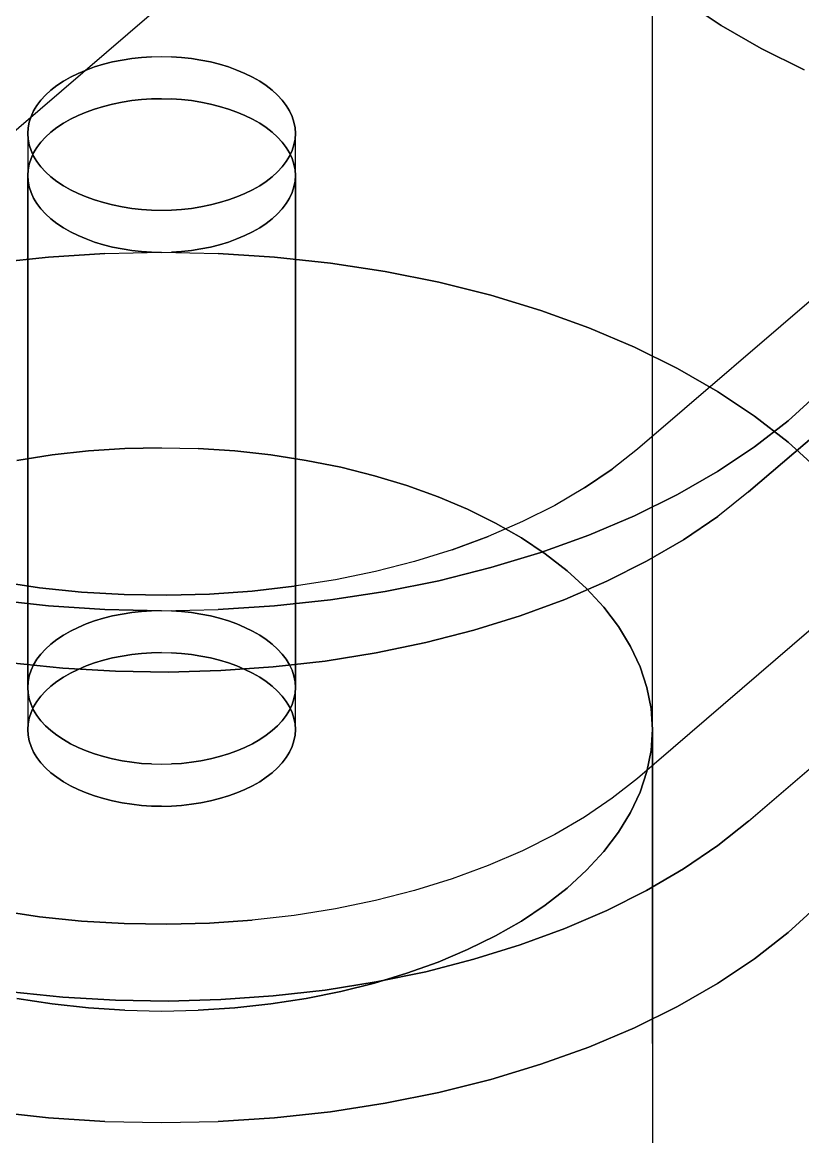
# Model space of a CAD drawing. Header units: millimetres. Extents: x -180 to 1414, y -663 to 972.
# Drawn here: x 571.88 to 589.37, y -445.06 to -420.1 of the extents above; entities that cross this region are included whole.
import ezdxf

# ---------------------------------------------------------------- set-up
doc = ezdxf.new("R2010")
doc.units = ezdxf.units.MM
doc.layers.add('HEAD_SIDE', color=8, linetype='Continuous')

msp = doc.modelspace()

# ---------------------------------------------------------------- linework, layer by layer
at = {"layer": 'HEAD_SIDE'}
for p, q in [((589.337, -407.402), (564.337, -428.863)), ((589.337, -407.402), (564.337, -428.863)), ((610.663, -408.202), (585.663, -429.663)), ((610.663, -408.202), (585.663, -429.663)), ((588.157, -430.619), (613.157, -409.158)), ((613.157, -409.158), (588.157, -430.619)), ((610.663, -415.574), (585.663, -437.036)), ((610.663, -415.574), (585.663, -437.036)), ((586, -422.293), (586, -415.658)), ((588.157, -437.992), (613.157, -416.53)), ((588.157, -437.992), (613.157, -416.53)), ((586, -426.635), (586, -419.051)), ((586.709, -419.615), (587.538, -420.168)), ((587.538, -420.168), (586.709, -419.615)), ((587.538, -420.168), (588.437, -420.684)), ((588.437, -420.684), (587.538, -420.168)), ((588.437, -420.684), (589.401, -421.159)), ((589.401, -421.159), (588.437, -420.684)), ((574.116, -420.943), (573.904, -420.985)), ((573.904, -420.985), (574.116, -420.943)), ((574.332, -420.909), (574.116, -420.943)), ((574.116, -420.943), (574.332, -420.909)), ((574.553, -420.885), (574.332, -420.909)), ((574.332, -420.909), (574.553, -420.885)), ((574.776, -420.871), (574.553, -420.885)), ((574.553, -420.885), (574.776, -420.871)), ((574.776, -420.871), (575, -420.866)), ((574.776, -420.871), (575, -420.866)), ((575, -420.866), (575.224, -420.871)), ((575, -420.866), (575.224, -420.871)), ((575.447, -420.885), (575.224, -420.871)), ((575.224, -420.871), (575.447, -420.885)), ((575.668, -420.909), (575.447, -420.885)), ((575.447, -420.885), (575.668, -420.909)), ((575.884, -420.943), (575.668, -420.909)), ((575.668, -420.909), (575.884, -420.943)), ((576.096, -420.985), (575.884, -420.943)), ((575.884, -420.943), (576.096, -420.985)), ((573.31, -421.165), (573.13, -421.242)), ((573.13, -421.242), (573.31, -421.165)), ((573.5, -421.097), (573.31, -421.165)), ((573.31, -421.165), (573.5, -421.097)), ((573.698, -421.037), (573.5, -421.097)), ((573.5, -421.097), (573.698, -421.037)), ((573.904, -420.985), (573.698, -421.037)), ((573.698, -421.037), (573.904, -420.985)), ((576.302, -421.037), (576.096, -420.985)), ((576.096, -420.985), (576.302, -421.037)), ((576.5, -421.097), (576.302, -421.037)), ((576.302, -421.037), (576.5, -421.097)), ((576.69, -421.165), (576.5, -421.097)), ((576.5, -421.097), (576.69, -421.165)), ((576.87, -421.242), (576.69, -421.165)), ((576.69, -421.165), (576.87, -421.242)), ((572.801, -421.417), (572.654, -421.514)), ((572.654, -421.514), (572.801, -421.417)), ((572.959, -421.326), (572.801, -421.417)), ((572.801, -421.417), (572.959, -421.326)), ((573.13, -421.242), (572.959, -421.326)), ((572.959, -421.326), (573.13, -421.242)), ((577.041, -421.326), (576.87, -421.242)), ((576.87, -421.242), (577.041, -421.326)), ((577.199, -421.417), (577.041, -421.326)), ((577.041, -421.326), (577.199, -421.417)), ((577.346, -421.514), (577.199, -421.417)), ((577.199, -421.417), (577.346, -421.514)), ((572.521, -421.618), (572.402, -421.727)), ((572.402, -421.727), (572.521, -421.618)), ((572.654, -421.514), (572.521, -421.618)), ((572.521, -421.618), (572.654, -421.514)), ((577.479, -421.618), (577.346, -421.514)), ((577.346, -421.514), (577.479, -421.618)), ((577.598, -421.727), (577.479, -421.618)), ((577.479, -421.618), (577.598, -421.727)), ((572.207, -421.958), (572.133, -422.08)), ((572.133, -422.08), (572.207, -421.958)), ((572.297, -421.84), (572.207, -421.958)), ((572.207, -421.958), (572.297, -421.84)), ((572.402, -421.727), (572.297, -421.84)), ((572.297, -421.84), (572.402, -421.727)), ((573.904, -421.927), (573.698, -421.979)), ((573.698, -421.979), (573.904, -421.927)), ((574.116, -421.885), (573.904, -421.927)), ((573.904, -421.927), (574.116, -421.885)), ((574.332, -421.851), (574.116, -421.885)), ((574.116, -421.885), (574.332, -421.851)), ((574.553, -421.827), (574.332, -421.851)), ((574.332, -421.851), (574.553, -421.827)), ((574.776, -421.813), (574.553, -421.827)), ((574.553, -421.827), (574.776, -421.813)), ((575, -421.808), (574.776, -421.813)), ((574.776, -421.813), (575, -421.808)), ((575, -421.808), (575.224, -421.813)), ((575, -421.808), (575.224, -421.813)), ((575.447, -421.827), (575.224, -421.813)), ((575.224, -421.813), (575.447, -421.827)), ((575.668, -421.851), (575.447, -421.827)), ((575.447, -421.827), (575.668, -421.851)), ((575.884, -421.885), (575.668, -421.851)), ((575.668, -421.851), (575.884, -421.885)), ((576.096, -421.927), (575.884, -421.885)), ((575.884, -421.885), (576.096, -421.927)), ((576.302, -421.979), (576.096, -421.927)), ((576.096, -421.927), (576.302, -421.979)), ((577.703, -421.84), (577.598, -421.727)), ((577.598, -421.727), (577.703, -421.84)), ((577.793, -421.958), (577.703, -421.84)), ((577.703, -421.84), (577.793, -421.958)), ((577.867, -422.08), (577.793, -421.958)), ((577.793, -421.958), (577.867, -422.08)), ((572.075, -422.204), (572.034, -422.33)), ((572.034, -422.33), (572.075, -422.204)), ((572.133, -422.08), (572.075, -422.204)), ((572.075, -422.204), (572.133, -422.08)), ((573.13, -422.184), (572.959, -422.268)), ((572.959, -422.268), (573.13, -422.184)), ((573.31, -422.107), (573.13, -422.184)), ((573.13, -422.184), (573.31, -422.107)), ((573.5, -422.039), (573.31, -422.107)), ((573.31, -422.107), (573.5, -422.039)), ((573.698, -421.979), (573.5, -422.039)), ((573.5, -422.039), (573.698, -421.979)), ((576.5, -422.039), (576.302, -421.979)), ((576.302, -421.979), (576.5, -422.039)), ((576.69, -422.107), (576.5, -422.039)), ((576.5, -422.039), (576.69, -422.107)), ((576.87, -422.184), (576.69, -422.107)), ((576.69, -422.107), (576.87, -422.184)), ((577.041, -422.268), (576.87, -422.184)), ((576.87, -422.184), (577.041, -422.268)), ((577.925, -422.204), (577.867, -422.08)), ((577.867, -422.08), (577.925, -422.204)), ((577.966, -422.33), (577.925, -422.204)), ((577.925, -422.204), (577.966, -422.33)), ((572.008, -422.458), (572, -422.587)), ((572, -422.587), (572.008, -422.458)), ((572.034, -422.33), (572.008, -422.458)), ((572.008, -422.458), (572.034, -422.33)), ((572.654, -422.456), (572.521, -422.56)), ((572.521, -422.56), (572.654, -422.456)), ((572.801, -422.359), (572.654, -422.456)), ((572.654, -422.456), (572.801, -422.359)), ((572.959, -422.268), (572.801, -422.359)), ((572.801, -422.359), (572.959, -422.268)), ((577.199, -422.359), (577.041, -422.268)), ((577.041, -422.268), (577.199, -422.359)), ((577.346, -422.456), (577.199, -422.359)), ((577.199, -422.359), (577.346, -422.456)), ((577.479, -422.56), (577.346, -422.456)), ((577.346, -422.456), (577.479, -422.56)), ((577.992, -422.458), (577.966, -422.33)), ((577.966, -422.33), (577.992, -422.458)), ((578, -422.587), (577.992, -422.458)), ((577.992, -422.458), (578, -422.587)), ((586, -429.083), (586, -422.293)), ((572, -422.587), (572, -435.939)), ((572, -422.587), (572.008, -422.716)), ((572.008, -422.716), (572, -422.587)), ((572, -422.587), (572, -435.939)), ((572.402, -422.669), (572.297, -422.782)), ((572.297, -422.782), (572.402, -422.669)), ((572.521, -422.56), (572.402, -422.669)), ((572.402, -422.669), (572.521, -422.56)), ((577.598, -422.669), (577.479, -422.56)), ((577.479, -422.56), (577.598, -422.669)), ((577.703, -422.782), (577.598, -422.669)), ((577.598, -422.669), (577.703, -422.782)), ((577.992, -422.716), (578, -422.587)), ((578, -422.587), (577.992, -422.716)), ((578, -435.939), (578, -422.587)), ((578, -435.939), (578, -422.587)), ((572.008, -422.716), (572.034, -422.843)), ((572.034, -422.843), (572.008, -422.716)), ((572.034, -422.843), (572.075, -422.97)), ((572.075, -422.97), (572.034, -422.843)), ((572.207, -422.9), (572.133, -423.022)), ((572.133, -423.022), (572.207, -422.9)), ((572.297, -422.782), (572.207, -422.9)), ((572.207, -422.9), (572.297, -422.782)), ((577.793, -422.9), (577.703, -422.782)), ((577.703, -422.782), (577.793, -422.9)), ((577.867, -423.022), (577.793, -422.9)), ((577.793, -422.9), (577.867, -423.022)), ((577.925, -422.97), (577.966, -422.843)), ((577.966, -422.843), (577.925, -422.97)), ((577.966, -422.843), (577.992, -422.716)), ((577.992, -422.716), (577.966, -422.843)), ((572.075, -423.146), (572.034, -423.273)), ((572.034, -423.273), (572.075, -423.146)), ((572.075, -422.97), (572.133, -423.094)), ((572.133, -423.094), (572.075, -422.97)), ((572.133, -423.022), (572.075, -423.146)), ((572.075, -423.146), (572.133, -423.022)), ((572.133, -423.094), (572.207, -423.216)), ((572.207, -423.216), (572.133, -423.094)), ((577.793, -423.216), (577.867, -423.094)), ((577.867, -423.094), (577.793, -423.216)), ((577.867, -423.094), (577.925, -422.97)), ((577.925, -422.97), (577.867, -423.094)), ((577.925, -423.146), (577.867, -423.022)), ((577.867, -423.022), (577.925, -423.146)), ((577.966, -423.273), (577.925, -423.146)), ((577.925, -423.146), (577.966, -423.273)), ((572.008, -423.4), (572, -423.529)), ((572, -423.529), (572.008, -423.4)), ((572.034, -423.273), (572.008, -423.4)), ((572.008, -423.4), (572.034, -423.273)), ((572.207, -423.216), (572.297, -423.334)), ((572.297, -423.334), (572.207, -423.216)), ((572.297, -423.334), (572.402, -423.447)), ((572.402, -423.447), (572.297, -423.334)), ((572.402, -423.447), (572.521, -423.556)), ((572.521, -423.556), (572.402, -423.447)), ((577.479, -423.556), (577.598, -423.447)), ((577.598, -423.447), (577.479, -423.556)), ((577.598, -423.447), (577.703, -423.334)), ((577.703, -423.334), (577.598, -423.447)), ((577.703, -423.334), (577.793, -423.216)), ((577.793, -423.216), (577.703, -423.334)), ((577.992, -423.4), (577.966, -423.273)), ((577.966, -423.273), (577.992, -423.4)), ((578, -423.529), (577.992, -423.4)), ((577.992, -423.4), (578, -423.529)), ((572, -434.997), (572, -423.529)), ((572, -423.529), (572.008, -423.658)), ((572.008, -423.658), (572, -423.529)), ((572, -434.997), (572, -423.529)), ((572.008, -423.658), (572.034, -423.785)), ((572.034, -423.785), (572.008, -423.658)), ((572.521, -423.556), (572.654, -423.66)), ((572.654, -423.66), (572.521, -423.556)), ((572.654, -423.66), (572.801, -423.757)), ((572.801, -423.757), (572.654, -423.66)), ((577.199, -423.757), (577.346, -423.66)), ((577.346, -423.66), (577.199, -423.757)), ((577.346, -423.66), (577.479, -423.556)), ((577.479, -423.556), (577.346, -423.66)), ((577.966, -423.785), (577.992, -423.658)), ((577.992, -423.658), (577.966, -423.785)), ((577.992, -423.658), (578, -423.529)), ((578, -423.529), (577.992, -423.658)), ((578, -423.529), (578, -434.997)), ((578, -434.997), (578, -423.529)), ((572.034, -423.785), (572.075, -423.912)), ((572.075, -423.912), (572.034, -423.785)), ((572.075, -423.912), (572.133, -424.036)), ((572.133, -424.036), (572.075, -423.912)), ((572.801, -423.757), (572.959, -423.848)), ((572.959, -423.848), (572.801, -423.757)), ((572.959, -423.848), (573.13, -423.932)), ((573.13, -423.932), (572.959, -423.848)), ((573.13, -423.932), (573.31, -424.009)), ((573.31, -424.009), (573.13, -423.932)), ((576.69, -424.009), (576.87, -423.932)), ((576.87, -423.932), (576.69, -424.009)), ((576.87, -423.932), (577.041, -423.848)), ((577.041, -423.848), (576.87, -423.932)), ((577.041, -423.848), (577.199, -423.757)), ((577.199, -423.757), (577.041, -423.848)), ((577.867, -424.036), (577.925, -423.912)), ((577.925, -423.912), (577.867, -424.036)), ((577.925, -423.912), (577.966, -423.785)), ((577.966, -423.785), (577.925, -423.912)), ((572.133, -424.036), (572.207, -424.158)), ((572.207, -424.158), (572.133, -424.036)), ((572.207, -424.158), (572.297, -424.276)), ((572.297, -424.276), (572.207, -424.158)), ((573.31, -424.009), (573.5, -424.077)), ((573.5, -424.077), (573.31, -424.009)), ((573.5, -424.077), (573.698, -424.137)), ((573.698, -424.137), (573.5, -424.077)), ((573.698, -424.137), (573.904, -424.189)), ((573.904, -424.189), (573.698, -424.137)), ((573.904, -424.189), (574.116, -424.231)), ((574.116, -424.231), (573.904, -424.189)), ((575.884, -424.231), (576.096, -424.189)), ((576.096, -424.189), (575.884, -424.231)), ((576.096, -424.189), (576.302, -424.137)), ((576.302, -424.137), (576.096, -424.189)), ((576.302, -424.137), (576.5, -424.077)), ((576.5, -424.077), (576.302, -424.137)), ((576.5, -424.077), (576.69, -424.009)), ((576.69, -424.009), (576.5, -424.077)), ((577.703, -424.276), (577.793, -424.158)), ((577.793, -424.158), (577.703, -424.276)), ((577.793, -424.158), (577.867, -424.036)), ((577.867, -424.036), (577.793, -424.158)), ((572.297, -424.276), (572.402, -424.389)), ((572.402, -424.389), (572.297, -424.276)), ((572.402, -424.389), (572.521, -424.498)), ((572.521, -424.498), (572.402, -424.389)), ((574.116, -424.231), (574.332, -424.265)), ((574.332, -424.265), (574.116, -424.231)), ((574.332, -424.265), (574.553, -424.288)), ((574.553, -424.288), (574.332, -424.265)), ((574.553, -424.288), (574.776, -424.303)), ((574.776, -424.303), (574.553, -424.288)), ((574.776, -424.303), (575, -424.308)), ((574.776, -424.303), (575, -424.308)), ((575, -424.308), (575.224, -424.303)), ((575, -424.308), (575.224, -424.303)), ((575.224, -424.303), (575.447, -424.288)), ((575.447, -424.288), (575.224, -424.303)), ((575.447, -424.288), (575.668, -424.265)), ((575.668, -424.265), (575.447, -424.288)), ((575.668, -424.265), (575.884, -424.231)), ((575.884, -424.231), (575.668, -424.265)), ((577.479, -424.498), (577.598, -424.389)), ((577.598, -424.389), (577.479, -424.498)), ((577.598, -424.389), (577.703, -424.276)), ((577.703, -424.276), (577.598, -424.389)), ((572.521, -424.498), (572.654, -424.602)), ((572.654, -424.602), (572.521, -424.498)), ((572.654, -424.602), (572.801, -424.699)), ((572.801, -424.699), (572.654, -424.602)), ((572.801, -424.699), (572.959, -424.79)), ((572.959, -424.79), (572.801, -424.699)), ((577.041, -424.79), (577.199, -424.699)), ((577.199, -424.699), (577.041, -424.79)), ((577.199, -424.699), (577.346, -424.602)), ((577.346, -424.602), (577.199, -424.699)), ((577.346, -424.602), (577.479, -424.498)), ((577.479, -424.498), (577.346, -424.602)), ((572.959, -424.79), (573.13, -424.874)), ((573.13, -424.874), (572.959, -424.79)), ((573.13, -424.874), (573.31, -424.951)), ((573.31, -424.951), (573.13, -424.874)), ((573.31, -424.951), (573.5, -425.019)), ((573.5, -425.019), (573.31, -424.951)), ((576.5, -425.019), (576.69, -424.951)), ((576.69, -424.951), (576.5, -425.019)), ((576.69, -424.951), (576.87, -424.874)), ((576.87, -424.874), (576.69, -424.951)), ((576.87, -424.874), (577.041, -424.79)), ((577.041, -424.79), (576.87, -424.874)), ((573.5, -425.019), (573.698, -425.079)), ((573.698, -425.079), (573.5, -425.019)), ((573.698, -425.079), (573.904, -425.131)), ((573.904, -425.131), (573.698, -425.079)), ((573.904, -425.131), (574.116, -425.173)), ((574.116, -425.173), (573.904, -425.131)), ((574.116, -425.173), (574.332, -425.207)), ((574.332, -425.207), (574.116, -425.173)), ((575.668, -425.207), (575.884, -425.173)), ((575.884, -425.173), (575.668, -425.207)), ((575.884, -425.173), (576.096, -425.131)), ((576.096, -425.131), (575.884, -425.173)), ((576.096, -425.131), (576.302, -425.079)), ((576.302, -425.079), (576.096, -425.131)), ((576.302, -425.079), (576.5, -425.019)), ((576.5, -425.019), (576.302, -425.079)), ((572.466, -425.355), (571.217, -425.491)), ((571.217, -425.491), (572.466, -425.355)), ((573.73, -425.274), (572.466, -425.355)), ((572.466, -425.355), (573.73, -425.274)), ((573.73, -425.274), (575, -425.246)), ((573.73, -425.274), (575, -425.246)), ((574.332, -425.207), (574.553, -425.23)), ((574.553, -425.23), (574.332, -425.207)), ((574.553, -425.23), (574.776, -425.245)), ((574.776, -425.245), (574.553, -425.23)), ((574.776, -425.245), (575, -425.25)), ((575, -425.25), (574.776, -425.245)), ((575, -425.25), (575.224, -425.245)), ((575, -425.25), (575.224, -425.245)), ((575, -425.246), (576.27, -425.274)), ((575, -425.246), (576.27, -425.274)), ((575.224, -425.245), (575.447, -425.23)), ((575.447, -425.23), (575.224, -425.245)), ((575.447, -425.23), (575.668, -425.207)), ((575.668, -425.207), (575.447, -425.23)), ((577.534, -425.355), (576.27, -425.274)), ((576.27, -425.274), (577.534, -425.355)), ((578.783, -425.491), (577.534, -425.355)), ((577.534, -425.355), (578.783, -425.491)), ((580.011, -425.679), (578.783, -425.491)), ((578.783, -425.491), (580.011, -425.679)), ((581.211, -425.92), (580.011, -425.679)), ((580.011, -425.679), (581.211, -425.92)), ((582.376, -426.212), (581.211, -425.92)), ((581.211, -425.92), (582.376, -426.212)), ((583.5, -426.553), (582.376, -426.212)), ((582.376, -426.212), (583.5, -426.553)), ((584.576, -426.941), (583.5, -426.553)), ((583.5, -426.553), (584.576, -426.941)), ((586, -434.351), (586, -426.635)), ((585.599, -427.374), (584.576, -426.941)), ((584.576, -426.941), (585.599, -427.374)), ((586.563, -427.849), (585.599, -427.374)), ((585.599, -427.374), (586.563, -427.849)), ((587.462, -428.365), (586.563, -427.849)), ((586.563, -427.849), (587.462, -428.365)), ((588.291, -428.918), (587.462, -428.365)), ((587.462, -428.365), (588.291, -428.918)), ((589.046, -429.022), (589.722, -428.404)), ((589.722, -428.404), (589.046, -429.022)), ((589.046, -429.504), (588.291, -428.918)), ((588.291, -428.918), (589.046, -429.504)), ((586, -435.99), (586, -429.083)), ((588.291, -429.608), (589.046, -429.022)), ((589.046, -429.022), (588.291, -429.608)), ((574.178, -429.647), (573.361, -429.7)), ((573.361, -429.7), (574.178, -429.647)), ((575, -429.63), (574.178, -429.647)), ((574.178, -429.647), (575, -429.63)), ((575, -429.63), (575.822, -429.647)), ((575, -429.63), (575.822, -429.647)), ((576.639, -429.7), (575.822, -429.647)), ((575.822, -429.647), (576.639, -429.7)), ((585.663, -429.663), (585.101, -430.109)), ((585.663, -429.663), (585.101, -430.109)), ((587.462, -430.161), (588.291, -429.608)), ((588.291, -429.608), (587.462, -430.161)), ((589.722, -430.122), (589.046, -429.504)), ((589.046, -429.504), (589.722, -430.122)), ((572.552, -429.788), (571.758, -429.91)), ((571.758, -429.91), (572.552, -429.788)), ((573.361, -429.7), (572.552, -429.788)), ((572.552, -429.788), (573.361, -429.7)), ((577.448, -429.788), (576.639, -429.7)), ((576.639, -429.7), (577.448, -429.788)), ((578.242, -429.91), (577.448, -429.788)), ((577.448, -429.788), (578.242, -429.91)), ((579.019, -430.066), (578.242, -429.91)), ((578.242, -429.91), (579.019, -430.066)), ((579.773, -430.255), (579.019, -430.066)), ((579.019, -430.066), (579.773, -430.255)), ((585.101, -430.109), (584.482, -430.529)), ((584.482, -430.529), (585.101, -430.109)), ((586.563, -430.677), (587.462, -430.161)), ((587.462, -430.161), (586.563, -430.677)), ((580.5, -430.475), (579.773, -430.255)), ((579.773, -430.255), (580.5, -430.475)), ((581.197, -430.726), (580.5, -430.475)), ((580.5, -430.475), (581.197, -430.726)), ((584.482, -430.529), (583.81, -430.922)), ((584.482, -430.529), (583.81, -430.922)), ((585.599, -431.152), (586.563, -430.677)), ((586.563, -430.677), (585.599, -431.152)), ((588.157, -430.619), (587.464, -431.169)), ((588.157, -430.619), (587.464, -431.169)), ((581.858, -431.006), (581.197, -430.726)), ((581.197, -430.726), (581.858, -431.006)), ((583.81, -430.922), (583.089, -431.284)), ((583.81, -430.922), (583.089, -431.284)), ((582.482, -431.314), (581.858, -431.006)), ((581.858, -431.006), (582.482, -431.314)), ((584.576, -431.585), (585.599, -431.152)), ((585.599, -431.152), (584.576, -431.585)), ((587.464, -431.169), (586.7, -431.688)), ((586.7, -431.688), (587.464, -431.169)), ((583.089, -431.284), (582.323, -431.615)), ((583.089, -431.284), (582.323, -431.615)), ((583.064, -431.648), (582.482, -431.314)), ((582.482, -431.314), (583.064, -431.648)), ((582.323, -431.615), (581.516, -431.912)), ((581.516, -431.912), (582.323, -431.615)), ((583.6, -432.005), (583.064, -431.648)), ((583.064, -431.648), (583.6, -432.005)), ((583.5, -431.973), (584.576, -431.585)), ((584.576, -431.585), (583.5, -431.973)), ((586.7, -431.688), (585.871, -432.172)), ((585.871, -432.172), (586.7, -431.688)), ((581.516, -431.912), (580.672, -432.174)), ((581.516, -431.912), (580.672, -432.174)), ((580.672, -432.174), (579.797, -432.398)), ((580.672, -432.174), (579.797, -432.398)), ((582.376, -432.314), (583.5, -431.973)), ((583.5, -431.973), (582.376, -432.314)), ((584.089, -432.385), (583.6, -432.005)), ((583.6, -432.005), (584.089, -432.385)), ((585.871, -432.172), (584.982, -432.62)), ((584.982, -432.62), (585.871, -432.172)), ((579.797, -432.398), (578.895, -432.585)), ((579.797, -432.398), (578.895, -432.585)), ((581.211, -432.606), (582.376, -432.314)), ((582.376, -432.314), (581.211, -432.606)), ((584.526, -432.784), (584.089, -432.385)), ((584.089, -432.385), (584.526, -432.784)), ((572.264, -432.763), (571.335, -432.626)), ((571.335, -432.626), (572.264, -432.763)), ((578.895, -432.585), (577.971, -432.732)), ((578.895, -432.585), (577.971, -432.732)), ((580.011, -432.847), (581.211, -432.606)), ((581.211, -432.606), (580.011, -432.847)), ((584.982, -432.62), (584.036, -433.028)), ((584.036, -433.028), (584.982, -432.62)), ((573.208, -432.86), (572.264, -432.763)), ((572.264, -432.763), (573.208, -432.86)), ((574.161, -432.917), (573.208, -432.86)), ((573.208, -432.86), (574.161, -432.917)), ((575.12, -432.932), (574.161, -432.917)), ((574.161, -432.917), (575.12, -432.932)), ((576.078, -432.906), (575.12, -432.932)), ((575.12, -432.932), (576.078, -432.906)), ((577.03, -432.84), (576.078, -432.906)), ((576.078, -432.906), (577.03, -432.84)), ((577.971, -432.732), (577.03, -432.84)), ((577.03, -432.84), (577.971, -432.732)), ((578.783, -433.035), (580.011, -432.847)), ((580.011, -432.847), (578.783, -433.035)), ((584.911, -433.202), (584.526, -432.784)), ((584.526, -432.784), (584.911, -433.202)), ((571.217, -433.035), (572.466, -433.171)), ((572.466, -433.171), (571.217, -433.035)), ((572.466, -433.171), (573.73, -433.253)), ((573.73, -433.253), (572.466, -433.171)), ((576.27, -433.253), (577.534, -433.171)), ((577.534, -433.171), (576.27, -433.253)), ((577.534, -433.171), (578.783, -433.035)), ((578.783, -433.035), (577.534, -433.171)), ((584.036, -433.028), (583.04, -433.394)), ((583.04, -433.394), (584.036, -433.028)), ((573.904, -433.395), (573.698, -433.447)), ((573.698, -433.447), (573.904, -433.395)), ((573.73, -433.253), (575, -433.28)), ((575, -433.28), (573.73, -433.253)), ((574.116, -433.353), (573.904, -433.395)), ((573.904, -433.395), (574.116, -433.353)), ((574.332, -433.32), (574.116, -433.353)), ((574.116, -433.353), (574.332, -433.32)), ((574.553, -433.296), (574.332, -433.32)), ((574.332, -433.32), (574.553, -433.296)), ((574.776, -433.281), (574.553, -433.296)), ((574.553, -433.296), (574.776, -433.281)), ((574.776, -433.281), (575, -433.276)), ((574.776, -433.281), (575, -433.276)), ((575, -433.28), (576.27, -433.253)), ((575, -433.28), (576.27, -433.253)), ((575, -433.276), (575.224, -433.281)), ((575, -433.276), (575.224, -433.281)), ((575.447, -433.296), (575.224, -433.281)), ((575.224, -433.281), (575.447, -433.296)), ((575.668, -433.32), (575.447, -433.296)), ((575.447, -433.296), (575.668, -433.32)), ((575.884, -433.353), (575.668, -433.32)), ((575.668, -433.32), (575.884, -433.353)), ((576.096, -433.395), (575.884, -433.353)), ((575.884, -433.353), (576.096, -433.395)), ((576.302, -433.447), (576.096, -433.395)), ((576.096, -433.395), (576.302, -433.447)), ((583.04, -433.394), (581.999, -433.717)), ((581.999, -433.717), (583.04, -433.394)), ((585.24, -433.634), (584.911, -433.202)), ((584.911, -433.202), (585.24, -433.634)), ((573.13, -433.652), (572.959, -433.736)), ((572.959, -433.736), (573.13, -433.652)), ((573.31, -433.575), (573.13, -433.652)), ((573.13, -433.652), (573.31, -433.575)), ((573.5, -433.507), (573.31, -433.575)), ((573.31, -433.575), (573.5, -433.507)), ((573.698, -433.447), (573.5, -433.507)), ((573.5, -433.507), (573.698, -433.447)), ((576.5, -433.507), (576.302, -433.447)), ((576.302, -433.447), (576.5, -433.507)), ((576.69, -433.575), (576.5, -433.507)), ((576.5, -433.507), (576.69, -433.575)), ((576.87, -433.652), (576.69, -433.575)), ((576.69, -433.575), (576.87, -433.652)), ((577.041, -433.736), (576.87, -433.652)), ((576.87, -433.652), (577.041, -433.736)), ((585.511, -434.079), (585.24, -433.634)), ((585.24, -433.634), (585.511, -434.079)), ((572.654, -433.924), (572.521, -434.028)), ((572.521, -434.028), (572.654, -433.924)), ((572.801, -433.827), (572.654, -433.924)), ((572.654, -433.924), (572.801, -433.827)), ((572.959, -433.736), (572.801, -433.827)), ((572.801, -433.827), (572.959, -433.736)), ((577.199, -433.827), (577.041, -433.736)), ((577.041, -433.736), (577.199, -433.827)), ((577.346, -433.924), (577.199, -433.827)), ((577.199, -433.827), (577.346, -433.924)), ((577.479, -434.028), (577.346, -433.924)), ((577.346, -433.924), (577.479, -434.028)), ((581.999, -433.717), (580.919, -433.994)), ((580.919, -433.994), (581.999, -433.717)), ((572.402, -434.137), (572.297, -434.251)), ((572.297, -434.251), (572.402, -434.137)), ((572.521, -434.028), (572.402, -434.137)), ((572.402, -434.137), (572.521, -434.028)), ((577.598, -434.137), (577.479, -434.028)), ((577.479, -434.028), (577.598, -434.137)), ((577.703, -434.251), (577.598, -434.137)), ((577.598, -434.137), (577.703, -434.251)), ((580.919, -433.994), (579.806, -434.224)), ((579.806, -434.224), (580.919, -433.994)), ((585.724, -434.535), (585.511, -434.079)), ((585.511, -434.079), (585.724, -434.535)), ((572.207, -434.368), (572.133, -434.49)), ((572.133, -434.49), (572.207, -434.368)), ((572.297, -434.251), (572.207, -434.368)), ((572.207, -434.368), (572.297, -434.251)), ((573.698, -434.389), (573.5, -434.449)), ((573.5, -434.449), (573.698, -434.389)), ((573.904, -434.337), (573.698, -434.389)), ((573.698, -434.389), (573.904, -434.337)), ((574.116, -434.295), (573.904, -434.337)), ((573.904, -434.337), (574.116, -434.295)), ((574.332, -434.262), (574.116, -434.295)), ((574.116, -434.295), (574.332, -434.262)), ((574.553, -434.238), (574.332, -434.262)), ((574.332, -434.262), (574.553, -434.238)), ((574.776, -434.223), (574.553, -434.238)), ((574.553, -434.238), (574.776, -434.223)), ((575, -434.218), (574.776, -434.223)), ((574.776, -434.223), (575, -434.218)), ((575, -434.218), (575.224, -434.223)), ((575, -434.218), (575.224, -434.223)), ((575.447, -434.238), (575.224, -434.223)), ((575.224, -434.223), (575.447, -434.238)), ((575.668, -434.262), (575.447, -434.238)), ((575.447, -434.238), (575.668, -434.262)), ((575.884, -434.295), (575.668, -434.262)), ((575.668, -434.262), (575.884, -434.295)), ((576.096, -434.337), (575.884, -434.295)), ((575.884, -434.295), (576.096, -434.337)), ((576.302, -434.389), (576.096, -434.337)), ((576.096, -434.337), (576.302, -434.389)), ((576.5, -434.449), (576.302, -434.389)), ((576.302, -434.389), (576.5, -434.449)), ((578.666, -434.406), (577.505, -434.539)), ((577.505, -434.539), (578.666, -434.406)), ((577.793, -434.368), (577.703, -434.251)), ((577.703, -434.251), (577.793, -434.368)), ((577.867, -434.49), (577.793, -434.368)), ((577.793, -434.368), (577.867, -434.49)), ((579.806, -434.224), (578.666, -434.406)), ((578.666, -434.406), (579.806, -434.224)), ((586, -442.153), (586, -434.351)), ((572.788, -434.564), (571.624, -434.444)), ((571.624, -434.444), (572.788, -434.564)), ((572.075, -434.614), (572.034, -434.741)), ((572.034, -434.741), (572.075, -434.614)), ((572.133, -434.49), (572.075, -434.614)), ((572.075, -434.614), (572.133, -434.49)), ((573.965, -434.634), (572.788, -434.564)), ((572.788, -434.564), (573.965, -434.634)), ((572.959, -434.678), (572.801, -434.769)), ((572.801, -434.769), (572.959, -434.678)), ((573.13, -434.594), (572.959, -434.678)), ((572.959, -434.678), (573.13, -434.594)), ((573.31, -434.517), (573.13, -434.594)), ((573.13, -434.594), (573.31, -434.517)), ((573.5, -434.449), (573.31, -434.517)), ((573.31, -434.517), (573.5, -434.449)), ((575.148, -434.653), (573.965, -434.634)), ((573.965, -434.634), (575.148, -434.653)), ((576.33, -434.621), (575.148, -434.653)), ((575.148, -434.653), (576.33, -434.621)), ((577.505, -434.539), (576.33, -434.621)), ((576.33, -434.621), (577.505, -434.539)), ((576.69, -434.517), (576.5, -434.449)), ((576.5, -434.449), (576.69, -434.517)), ((576.87, -434.594), (576.69, -434.517)), ((576.69, -434.517), (576.87, -434.594)), ((577.041, -434.678), (576.87, -434.594)), ((576.87, -434.594), (577.041, -434.678)), ((577.199, -434.769), (577.041, -434.678)), ((577.041, -434.678), (577.199, -434.769)), ((577.925, -434.614), (577.867, -434.49)), ((577.867, -434.49), (577.925, -434.614)), ((577.966, -434.741), (577.925, -434.614)), ((577.925, -434.614), (577.966, -434.741)), ((585.877, -434.999), (585.724, -434.535)), ((585.724, -434.535), (585.877, -434.999)), ((572.008, -434.869), (572, -434.997)), ((572, -434.997), (572.008, -434.869)), ((572.034, -434.741), (572.008, -434.869)), ((572.008, -434.869), (572.034, -434.741)), ((572.654, -434.866), (572.521, -434.97)), ((572.521, -434.97), (572.654, -434.866)), ((572.801, -434.769), (572.654, -434.866)), ((572.654, -434.866), (572.801, -434.769)), ((577.346, -434.866), (577.199, -434.769)), ((577.199, -434.769), (577.346, -434.866)), ((577.479, -434.97), (577.346, -434.866)), ((577.346, -434.866), (577.479, -434.97)), ((577.992, -434.869), (577.966, -434.741)), ((577.966, -434.741), (577.992, -434.869)), ((578, -434.997), (577.992, -434.869)), ((577.992, -434.869), (578, -434.997)), ((572, -434.997), (572.008, -435.126)), ((572.008, -435.126), (572, -434.997)), ((572.008, -435.126), (572.034, -435.254)), ((572.034, -435.254), (572.008, -435.126)), ((572.402, -435.079), (572.297, -435.193)), ((572.297, -435.193), (572.402, -435.079)), ((572.521, -434.97), (572.402, -435.079)), ((572.402, -435.079), (572.521, -434.97)), ((577.598, -435.079), (577.479, -434.97)), ((577.479, -434.97), (577.598, -435.079)), ((577.703, -435.193), (577.598, -435.079)), ((577.598, -435.079), (577.703, -435.193)), ((577.966, -435.254), (577.992, -435.126)), ((577.992, -435.126), (577.966, -435.254)), ((577.992, -435.126), (578, -434.997)), ((578, -434.997), (577.992, -435.126)), ((585.969, -435.468), (585.877, -434.999)), ((585.877, -434.999), (585.969, -435.468)), ((572.034, -435.254), (572.075, -435.38)), ((572.075, -435.38), (572.034, -435.254)), ((572.075, -435.38), (572.133, -435.504)), ((572.133, -435.504), (572.075, -435.38)), ((572.133, -435.432), (572.075, -435.556)), ((572.075, -435.556), (572.133, -435.432)), ((572.207, -435.31), (572.133, -435.432)), ((572.133, -435.432), (572.207, -435.31)), ((572.297, -435.193), (572.207, -435.31)), ((572.207, -435.31), (572.297, -435.193)), ((577.793, -435.31), (577.703, -435.193)), ((577.703, -435.193), (577.793, -435.31)), ((577.867, -435.432), (577.793, -435.31)), ((577.793, -435.31), (577.867, -435.432)), ((577.867, -435.504), (577.925, -435.38)), ((577.925, -435.38), (577.867, -435.504)), ((577.925, -435.556), (577.867, -435.432)), ((577.867, -435.432), (577.925, -435.556)), ((577.925, -435.38), (577.966, -435.254)), ((577.966, -435.254), (577.925, -435.38)), ((572.034, -435.683), (572.008, -435.811)), ((572.008, -435.811), (572.034, -435.683)), ((572.075, -435.556), (572.034, -435.683)), ((572.034, -435.683), (572.075, -435.556)), ((572.133, -435.504), (572.207, -435.626)), ((572.207, -435.626), (572.133, -435.504)), ((572.207, -435.626), (572.297, -435.744)), ((572.297, -435.744), (572.207, -435.626)), ((577.703, -435.744), (577.793, -435.626)), ((577.793, -435.626), (577.703, -435.744)), ((577.793, -435.626), (577.867, -435.504)), ((577.867, -435.504), (577.793, -435.626)), ((577.966, -435.683), (577.925, -435.556)), ((577.925, -435.556), (577.966, -435.683)), ((577.992, -435.811), (577.966, -435.683)), ((577.966, -435.683), (577.992, -435.811)), ((586, -435.939), (585.969, -435.468)), ((585.969, -435.468), (586, -435.939)), ((572.008, -435.811), (572, -435.939)), ((572, -435.939), (572.008, -435.811)), ((572, -435.939), (572.008, -436.068)), ((572.008, -436.068), (572, -435.939)), ((572.297, -435.744), (572.402, -435.857)), ((572.402, -435.857), (572.297, -435.744)), ((572.402, -435.857), (572.521, -435.966)), ((572.521, -435.966), (572.402, -435.857)), ((577.479, -435.966), (577.598, -435.857)), ((577.598, -435.857), (577.479, -435.966)), ((577.598, -435.857), (577.703, -435.744)), ((577.703, -435.744), (577.598, -435.857)), ((578, -435.939), (577.992, -435.811)), ((577.992, -435.811), (578, -435.939)), ((577.992, -436.068), (578, -435.939)), ((578, -435.939), (577.992, -436.068)), ((585.969, -436.411), (586, -435.939)), ((586, -435.939), (585.969, -436.411)), ((586, -435.939), (586, -493.362)), ((586, -435.939), (586, -493.362)), ((572.008, -436.068), (572.034, -436.196)), ((572.034, -436.196), (572.008, -436.068)), ((572.521, -435.966), (572.654, -436.07)), ((572.654, -436.07), (572.521, -435.966)), ((572.654, -436.07), (572.801, -436.167)), ((572.801, -436.167), (572.654, -436.07)), ((572.801, -436.167), (572.959, -436.258)), ((572.959, -436.258), (572.801, -436.167)), ((577.041, -436.258), (577.199, -436.167)), ((577.199, -436.167), (577.041, -436.258)), ((577.199, -436.167), (577.346, -436.07)), ((577.346, -436.07), (577.199, -436.167)), ((577.346, -436.07), (577.479, -435.966)), ((577.479, -435.966), (577.346, -436.07)), ((577.966, -436.196), (577.992, -436.068)), ((577.992, -436.068), (577.966, -436.196)), ((586, -442.975), (586, -435.99)), ((572.034, -436.196), (572.075, -436.322)), ((572.075, -436.322), (572.034, -436.196)), ((572.075, -436.322), (572.133, -436.446)), ((572.133, -436.446), (572.075, -436.322)), ((572.959, -436.258), (573.13, -436.342)), ((573.13, -436.342), (572.959, -436.258)), ((573.13, -436.342), (573.31, -436.419)), ((573.31, -436.419), (573.13, -436.342)), ((573.31, -436.419), (573.5, -436.487)), ((573.5, -436.487), (573.31, -436.419)), ((576.5, -436.487), (576.69, -436.419)), ((576.69, -436.419), (576.5, -436.487)), ((576.69, -436.419), (576.87, -436.342)), ((576.87, -436.342), (576.69, -436.419)), ((576.87, -436.342), (577.041, -436.258)), ((577.041, -436.258), (576.87, -436.342)), ((577.867, -436.446), (577.925, -436.322)), ((577.925, -436.322), (577.867, -436.446)), ((577.925, -436.322), (577.966, -436.196)), ((577.966, -436.196), (577.925, -436.322)), ((585.877, -436.879), (585.969, -436.411)), ((585.969, -436.411), (585.877, -436.879)), ((572.133, -436.446), (572.207, -436.568)), ((572.207, -436.568), (572.133, -436.446)), ((572.207, -436.568), (572.297, -436.686)), ((572.297, -436.686), (572.207, -436.568)), ((572.297, -436.686), (572.402, -436.799)), ((572.402, -436.799), (572.297, -436.686)), ((573.5, -436.487), (573.698, -436.547)), ((573.698, -436.547), (573.5, -436.487)), ((573.698, -436.547), (573.904, -436.599)), ((573.904, -436.599), (573.698, -436.547)), ((573.904, -436.599), (574.116, -436.641)), ((574.116, -436.641), (573.904, -436.599)), ((574.116, -436.641), (574.332, -436.675)), ((574.332, -436.675), (574.116, -436.641)), ((574.332, -436.675), (574.553, -436.699)), ((574.553, -436.699), (574.332, -436.675)), ((575.447, -436.699), (575.668, -436.675)), ((575.668, -436.675), (575.447, -436.699)), ((575.668, -436.675), (575.884, -436.641)), ((575.884, -436.641), (575.668, -436.675)), ((575.884, -436.641), (576.096, -436.599)), ((576.096, -436.599), (575.884, -436.641)), ((576.096, -436.599), (576.302, -436.547)), ((576.302, -436.547), (576.096, -436.599)), ((576.302, -436.547), (576.5, -436.487)), ((576.5, -436.487), (576.302, -436.547)), ((577.598, -436.799), (577.703, -436.686)), ((577.703, -436.686), (577.598, -436.799)), ((577.703, -436.686), (577.793, -436.568)), ((577.793, -436.568), (577.703, -436.686)), ((577.793, -436.568), (577.867, -436.446)), ((577.867, -436.446), (577.793, -436.568)), ((572.402, -436.799), (572.521, -436.908)), ((572.521, -436.908), (572.402, -436.799)), ((572.521, -436.908), (572.654, -437.012)), ((572.654, -437.012), (572.521, -436.908)), ((574.553, -436.699), (574.776, -436.713)), ((574.776, -436.713), (574.553, -436.699)), ((574.776, -436.713), (575, -436.718)), ((574.776, -436.713), (575, -436.718)), ((575, -436.718), (575.224, -436.713)), ((575, -436.718), (575.224, -436.713)), ((575.224, -436.713), (575.447, -436.699)), ((575.447, -436.699), (575.224, -436.713)), ((577.346, -437.012), (577.479, -436.908)), ((577.479, -436.908), (577.346, -437.012)), ((577.479, -436.908), (577.598, -436.799)), ((577.598, -436.799), (577.479, -436.908)), ((585.724, -437.343), (585.877, -436.879)), ((585.877, -436.879), (585.724, -437.343)), ((572.654, -437.012), (572.801, -437.11)), ((572.801, -437.11), (572.654, -437.012)), ((572.801, -437.11), (572.959, -437.201)), ((572.959, -437.201), (572.801, -437.11)), ((577.041, -437.201), (577.199, -437.11)), ((577.199, -437.11), (577.041, -437.201)), ((577.199, -437.11), (577.346, -437.012)), ((577.346, -437.012), (577.199, -437.11)), ((585.663, -437.036), (585.101, -437.481)), ((585.663, -437.036), (585.101, -437.481)), ((572.959, -437.201), (573.13, -437.284)), ((573.13, -437.284), (572.959, -437.201)), ((573.13, -437.284), (573.31, -437.361)), ((573.31, -437.361), (573.13, -437.284)), ((573.31, -437.361), (573.5, -437.429)), ((573.5, -437.429), (573.31, -437.361)), ((573.5, -437.429), (573.698, -437.489)), ((573.698, -437.489), (573.5, -437.429)), ((576.302, -437.489), (576.5, -437.429)), ((576.5, -437.429), (576.302, -437.489)), ((576.5, -437.429), (576.69, -437.361)), ((576.69, -437.361), (576.5, -437.429)), ((576.69, -437.361), (576.87, -437.284)), ((576.87, -437.284), (576.69, -437.361)), ((576.87, -437.284), (577.041, -437.201)), ((577.041, -437.201), (576.87, -437.284)), ((585.511, -437.799), (585.724, -437.343)), ((585.724, -437.343), (585.511, -437.799)), ((573.698, -437.489), (573.904, -437.541)), ((573.904, -437.541), (573.698, -437.489)), ((573.904, -437.541), (574.116, -437.583)), ((574.116, -437.583), (573.904, -437.541)), ((574.116, -437.583), (574.332, -437.617)), ((574.332, -437.617), (574.116, -437.583)), ((574.332, -437.617), (574.553, -437.641)), ((574.553, -437.641), (574.332, -437.617)), ((574.553, -437.641), (574.776, -437.655)), ((574.776, -437.655), (574.553, -437.641)), ((574.776, -437.655), (575, -437.66)), ((575, -437.66), (574.776, -437.655)), ((575, -437.66), (575.224, -437.655)), ((575, -437.66), (575.224, -437.655)), ((575.224, -437.655), (575.447, -437.641)), ((575.447, -437.641), (575.224, -437.655)), ((575.447, -437.641), (575.668, -437.617)), ((575.668, -437.617), (575.447, -437.641)), ((575.668, -437.617), (575.884, -437.583)), ((575.884, -437.583), (575.668, -437.617)), ((575.884, -437.583), (576.096, -437.541)), ((576.096, -437.541), (575.884, -437.583)), ((576.096, -437.541), (576.302, -437.489)), ((576.302, -437.489), (576.096, -437.541)), ((585.101, -437.481), (584.482, -437.902)), ((585.101, -437.481), (584.482, -437.902)), ((584.482, -437.902), (583.81, -438.294)), ((584.482, -437.902), (583.81, -438.294)), ((585.24, -438.244), (585.511, -437.799)), ((585.511, -437.799), (585.24, -438.244)), ((587.464, -438.541), (588.157, -437.992)), ((588.157, -437.992), (587.464, -438.541)), ((583.81, -438.294), (583.089, -438.657)), ((583.81, -438.294), (583.089, -438.657)), ((584.911, -438.677), (585.24, -438.244)), ((585.24, -438.244), (584.911, -438.677)), ((583.089, -438.657), (582.323, -438.988)), ((583.089, -438.657), (582.323, -438.988)), ((584.526, -439.094), (584.911, -438.677)), ((584.911, -438.677), (584.526, -439.094)), ((587.464, -438.541), (586.7, -439.06)), ((586.7, -439.06), (587.464, -438.541)), ((582.323, -438.988), (581.516, -439.285)), ((582.323, -438.988), (581.516, -439.285)), ((584.089, -439.493), (584.526, -439.094)), ((584.526, -439.094), (584.089, -439.493)), ((586.7, -439.06), (585.871, -439.544)), ((585.871, -439.544), (586.7, -439.06)), ((581.516, -439.285), (580.672, -439.546)), ((581.516, -439.285), (580.672, -439.546)), ((580.672, -439.546), (579.797, -439.771)), ((580.672, -439.546), (579.797, -439.771)), ((583.6, -439.873), (584.089, -439.493)), ((584.089, -439.493), (583.6, -439.873)), ((585.871, -439.544), (584.982, -439.992)), ((584.982, -439.992), (585.871, -439.544)), ((579.797, -439.771), (578.895, -439.957)), ((579.797, -439.771), (578.895, -439.957)), ((583.064, -440.231), (583.6, -439.873)), ((583.6, -439.873), (583.064, -440.231)), ((589.046, -440.49), (589.722, -439.872)), ((589.722, -439.872), (589.046, -440.49)), ((572.264, -440.135), (571.335, -439.998)), ((571.335, -439.998), (572.264, -440.135)), ((573.208, -440.233), (572.264, -440.135)), ((572.264, -440.135), (573.208, -440.233)), ((577.971, -440.105), (577.03, -440.212)), ((577.971, -440.105), (577.03, -440.212)), ((578.895, -439.957), (577.971, -440.105)), ((578.895, -439.957), (577.971, -440.105)), ((584.982, -439.992), (584.036, -440.4)), ((584.036, -440.4), (584.982, -439.992)), ((574.161, -440.289), (573.208, -440.233)), ((573.208, -440.233), (574.161, -440.289)), ((575.12, -440.304), (574.161, -440.289)), ((574.161, -440.289), (575.12, -440.304)), ((576.078, -440.279), (575.12, -440.304)), ((575.12, -440.304), (576.078, -440.279)), ((577.03, -440.212), (576.078, -440.279)), ((576.078, -440.279), (577.03, -440.212)), ((582.482, -440.564), (583.064, -440.231)), ((583.064, -440.231), (582.482, -440.564)), ((584.036, -440.4), (583.04, -440.767)), ((583.04, -440.767), (584.036, -440.4)), ((581.858, -440.872), (582.482, -440.564)), ((582.482, -440.564), (581.858, -440.872)), ((588.291, -441.077), (589.046, -440.49)), ((589.046, -440.49), (588.291, -441.077)), ((581.197, -441.152), (581.858, -440.872)), ((581.858, -440.872), (581.197, -441.152)), ((583.04, -440.767), (581.999, -441.089)), ((581.999, -441.089), (583.04, -440.767)), ((580.5, -441.403), (581.197, -441.152)), ((581.197, -441.152), (580.5, -441.403)), ((581.999, -441.089), (580.919, -441.367)), ((580.919, -441.367), (581.999, -441.089)), ((587.462, -441.629), (588.291, -441.077)), ((588.291, -441.077), (587.462, -441.629)), ((579.773, -441.624), (580.5, -441.403)), ((580.5, -441.403), (579.773, -441.624)), ((580.919, -441.367), (579.806, -441.597)), ((579.806, -441.597), (580.919, -441.367)), ((579.806, -441.597), (578.666, -441.779)), ((578.666, -441.779), (579.806, -441.597)), ((579.019, -441.812), (579.773, -441.624)), ((579.773, -441.624), (579.019, -441.812)), ((586.563, -442.145), (587.462, -441.629)), ((587.462, -441.629), (586.563, -442.145)), ((572.788, -441.936), (571.624, -441.816)), ((571.624, -441.816), (572.788, -441.936)), ((577.505, -441.911), (576.33, -441.993)), ((576.33, -441.993), (577.505, -441.911)), ((578.666, -441.779), (577.505, -441.911)), ((577.505, -441.911), (578.666, -441.779)), ((578.242, -441.968), (579.019, -441.812)), ((579.019, -441.812), (578.242, -441.968)), ((571.758, -441.968), (572.552, -442.09)), ((572.552, -442.09), (571.758, -441.968)), ((572.552, -442.09), (573.361, -442.178)), ((573.361, -442.178), (572.552, -442.09)), ((573.965, -442.006), (572.788, -441.936)), ((572.788, -441.936), (573.965, -442.006)), ((573.361, -442.178), (574.178, -442.231)), ((574.178, -442.231), (573.361, -442.178)), ((575.148, -442.025), (573.965, -442.006)), ((573.965, -442.006), (575.148, -442.025)), ((576.33, -441.993), (575.148, -442.025)), ((575.148, -442.025), (576.33, -441.993)), ((575.822, -442.231), (576.639, -442.178)), ((576.639, -442.178), (575.822, -442.231)), ((576.639, -442.178), (577.448, -442.09)), ((577.448, -442.09), (576.639, -442.178)), ((577.448, -442.09), (578.242, -441.968)), ((578.242, -441.968), (577.448, -442.09)), ((585.599, -442.621), (586.563, -442.145)), ((586.563, -442.145), (585.599, -442.621)), ((586, -442.153), (586, -450)), ((574.178, -442.231), (575, -442.248)), ((574.178, -442.231), (575, -442.248)), ((575, -442.248), (575.822, -442.231)), ((575, -442.248), (575.822, -442.231)), ((584.576, -443.054), (585.599, -442.621)), ((585.599, -442.621), (584.576, -443.054)), ((583.5, -443.442), (584.576, -443.054)), ((584.576, -443.054), (583.5, -443.442)), ((586, -442.975), (586, -450)), ((582.376, -443.782), (583.5, -443.442)), ((583.5, -443.442), (582.376, -443.782)), ((581.211, -444.074), (582.376, -443.782)), ((582.376, -443.782), (581.211, -444.074)), ((580.011, -444.315), (581.211, -444.074)), ((581.211, -444.074), (580.011, -444.315)), ((578.783, -444.503), (580.011, -444.315)), ((580.011, -444.315), (578.783, -444.503)), ((571.217, -444.503), (572.466, -444.639)), ((572.466, -444.639), (571.217, -444.503)), ((572.466, -444.639), (573.73, -444.721)), ((573.73, -444.721), (572.466, -444.639)), ((576.27, -444.721), (577.534, -444.639)), ((577.534, -444.639), (576.27, -444.721)), ((577.534, -444.639), (578.783, -444.503)), ((578.783, -444.503), (577.534, -444.639)), ((573.73, -444.721), (575, -444.748)), ((573.73, -444.721), (575, -444.748)), ((575, -444.748), (576.27, -444.721)), ((575, -444.748), (576.27, -444.721))]:
    msp.add_line(p, q, dxfattribs=at)

doc.saveas('drawing.dxf')
